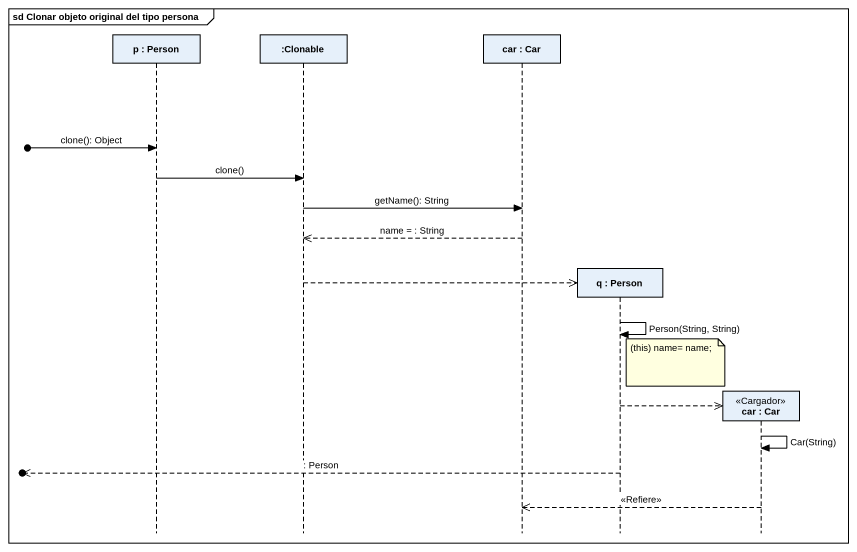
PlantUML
@startuml
mainframe sd Clonar objeto original del tipo persona
hide footbox
participant "p : Person" as p
participant ":Clonable" as Clonable
participant "car : Car" as car
participant "q : Person" as q
participant "car : Car" as car_2 <<Cargador>>

[o-> p : clone(): Object
p -> Clonable : clone()
Clonable -> car : getName(): String
car -->> Clonable : name = : String
Clonable -->> q **
q -> q : Person(String, String)
note right of q : (this) name= name;
q -->> car_2 **
car_2 -> car_2 : Car(String)
[o<<-- q : : Person
car_2 -->> car : <<Refiere>>
@enduml
